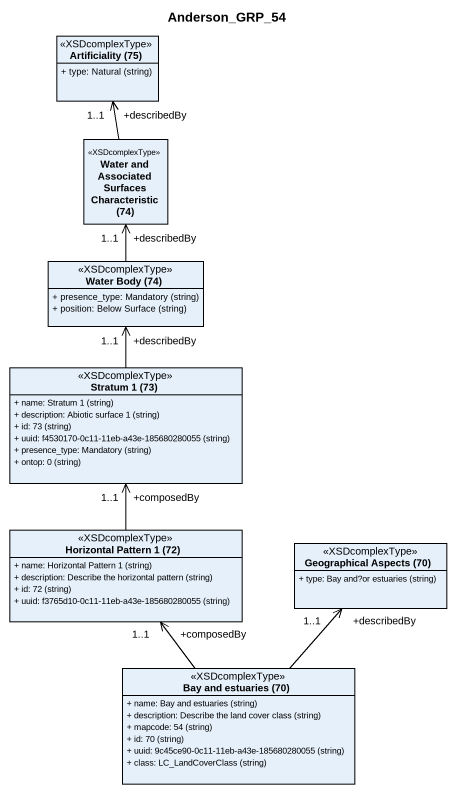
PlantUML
@startuml
title Anderson_GRP_54
hide circle
hide empty members
skinparam classAttributeIconSize 0
class "Artificiality (75)" as Artificiality_75 <<XSDcomplexType>> {
  {field} + type: Natural (string)
}
class "Water and Associated Surfaces Characteristic (74)" as Water_and_Associated <<XSDcomplexType>>
class "Water Body (74)" as Water_Body_74 <<XSDcomplexType>> {
  {field} + presence_type: Mandatory (string)
  {field} + position: Below Surface (string)
}
class "Stratum 1 (73)" as Stratum_1_73 <<XSDcomplexType>> {
  {field} + name: Stratum 1 (string)
  {field} + description: Abiotic surface 1 (string)
  {field} + id: 73 (string)
  {field} + uuid: f4530170-0c11-11eb-a43e-185680280055 (string)
  {field} + presence_type: Mandatory (string)
  {field} + ontop: 0 (string)
}
class "Horizontal Pattern 1 (72)" as Horizontal_Pattern_1_72 <<XSDcomplexType>> {
  {field} + name: Horizontal Pattern 1 (string)
  {field} + description: Describe the horizontal pattern (string)
  {field} + id: 72 (string)
  {field} + uuid: f3765d10-0c11-11eb-a43e-185680280055 (string)
}
class "Geographical Aspects (70)" as Geographical_Aspects_70 <<XSDcomplexType>> {
  {field} + type: Bay and?or estuaries (string)
}
class "Bay and estuaries (70)" as Bay_and_estuaries_70 <<XSDcomplexType>> {
  {field} + name: Bay and estuaries (string)
  {field} + description: Describe the land cover class (string)
  {field} + mapcode: 54 (string)
  {field} + id: 70 (string)
  {field} + uuid: 9c45ce90-0c11-11eb-a43e-185680280055 (string)
  {field} + class: LC_LandCoverClass (string)
}
Water_and_Associated -up-> "+describedBy\n1..1" Artificiality_75
Water_Body_74 -up-> "+describedBy\n1..1" Water_and_Associated
Stratum_1_73 -up-> "+describedBy\n1..1" Water_Body_74
Horizontal_Pattern_1_72 -up-> "+composedBy\n1..1" Stratum_1_73
Bay_and_estuaries_70 -up-> "+composedBy\n1..1" Horizontal_Pattern_1_72
Bay_and_estuaries_70 -up-> "+describedBy\n1..1" Geographical_Aspects_70
@enduml
